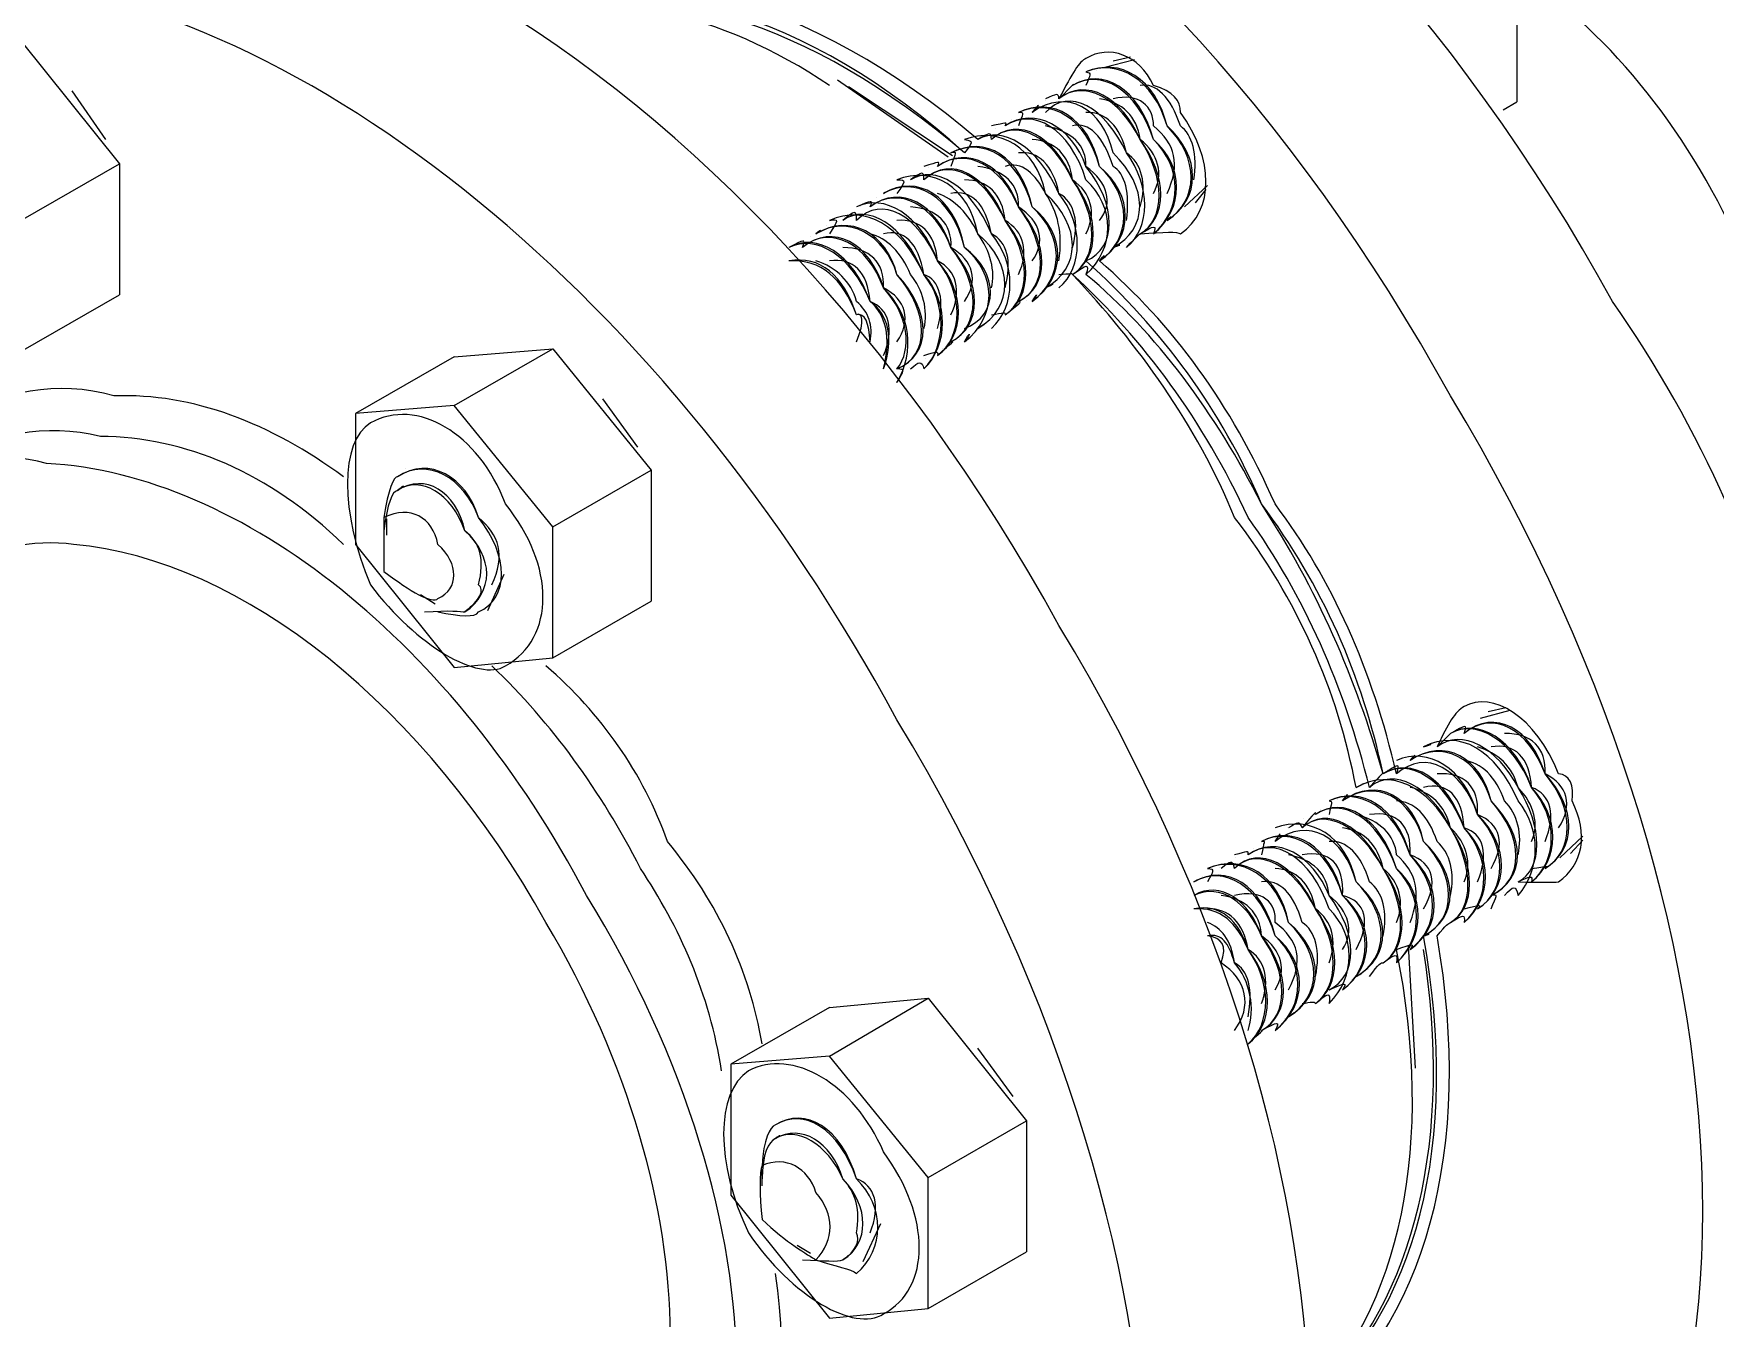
# Model space of a CAD drawing. Header units: inches. Extents: x 0.3 to 33.8, y 15.5 to 37.1.
# Drawn here: x 27.623 to 28.266, y 25.643 to 26.135 of the extents above; entities that cross this region are included whole.
import ezdxf

# ---------------------------------------------------------------- set-up
doc = ezdxf.new("R2010")
doc.units = ezdxf.units.IN
doc.header["$MEASUREMENT"] = 0

# ---------------------------------------------------------------- blocks, each defined once
blk = doc.blocks.new('60298_1')
at = {"transparency": 33554687}
for points in [[(28.1902, 26.15865), (28.1902, 26.10855)], [(27.61802, 26.13179), (27.65571, 26.0848)], [(28.04405, 26.12456), (28.03217, 26.12146)], [(28.0425, 26.1256), (28.03579, 26.12405)], [(28.03579, 26.12405), (28.03579, 26.12405)], [(28.03992, 26.12663), (28.03992, 26.12663)], [(28.02959, 26.12043), (28.02959, 26.12043)], [(27.65055, 26.0941), (27.63764, 26.11269)], [(27.97279, 26.08738), (27.93044, 26.11682)], [(27.97434, 26.0879), (27.93457, 26.11424)], [(28.01668, 26.11269), (28.01668, 26.11269)], [(28.02288, 26.11682), (28.02288, 26.11682)], [(28.00377, 26.10546), (28.00377, 26.10546)], [(28.00997, 26.10907), (28.00997, 26.10907)], [(28.18503, 26.10546), (28.1902, 26.10855)], [(27.99086, 26.09823), (27.99086, 26.09823)], [(27.99706, 26.10184), (27.99706, 26.10184)], [(27.98415, 26.0941), (27.98415, 26.0941)], [(27.97124, 26.08687), (27.97124, 26.08687)], [(27.97795, 26.09048), (27.97795, 26.09048)], [(27.61802, 26.06311), (27.65571, 26.0848)], [(27.65571, 26.0848), (27.65571, 26.03471)], [(27.95833, 26.07964), (27.95833, 26.07964)], [(27.96504, 26.08325), (27.96504, 26.08325)], [(27.95213, 26.07551), (27.95213, 26.07551)], [(28.06316, 26.06828), (28.07194, 26.07654)], [(28.06729, 26.06983), (28.07142, 26.07499)], [(27.93922, 26.06828), (27.93922, 26.06828)], [(27.94542, 26.07189), (27.94542, 26.07189)], [(28.06058, 26.06621), (28.06058, 26.06621)], [(28.06729, 26.06983), (28.06729, 26.06983)], [(28.06987, 26.07189), (28.06987, 26.07189)], [(27.92631, 26.06105), (27.92631, 26.06105)], [(27.93303, 26.06466), (27.93303, 26.06466)], [(28.05438, 26.06259), (28.05438, 26.06259)], [(27.9134, 26.0533), (27.9134, 26.0533)], [(27.92012, 26.05691), (27.92012, 26.05691)], [(28.04147, 26.05485), (28.04147, 26.05485)], [(28.04767, 26.05847), (28.04767, 26.05847)], [(28.02856, 26.04762), (28.02856, 26.04762)], [(28.03476, 26.05124), (28.03476, 26.05124)], [(28.01565, 26.04039), (28.01565, 26.04039)], [(28.02185, 26.044), (28.02185, 26.044)], [(27.61802, 26.01302), (27.65571, 26.03471)], [(28.00894, 26.03626), (28.00894, 26.03626)], [(27.99603, 26.02903), (27.99603, 26.02903)], [(28.00274, 26.03264), (28.00274, 26.03264)], [(27.98363, 26.0218), (27.98363, 26.0218)], [(27.98983, 26.02541), (27.98983, 26.02541)], [(27.97692, 26.01767), (27.97692, 26.01767)], [(27.78378, 26.01096), (27.74608, 25.98927)], [(27.78378, 25.99236), (27.82148, 26.01405)], [(27.78378, 26.01096), (27.82148, 26.01405)], [(27.82148, 26.01405), (27.85918, 25.96758)], [(27.96401, 26.01044), (27.96401, 26.01044)], [(27.97072, 26.01405), (27.97072, 26.01405)], [(27.95781, 26.00682), (27.95781, 26.00682)], [(27.85401, 25.97636), (27.84059, 25.99495)], [(27.78378, 25.99236), (27.74608, 25.98927)], [(27.74608, 25.98927), (27.74608, 25.93917)], [(27.82148, 25.94589), (27.78378, 25.99236)], [(27.76519, 25.96809), (27.76519, 25.96809)], [(27.82148, 25.94589), (27.85918, 25.96758)], [(27.85918, 25.96758), (27.85918, 25.91748)], [(27.75796, 25.95312), (27.75796, 25.95312)], [(27.75796, 25.94279), (27.75796, 25.94899)], [(27.82148, 25.8958), (27.82148, 25.94589)], [(27.74608, 25.93917), (27.78378, 25.89218)], [(27.7967, 25.91387), (27.80289, 25.92781)], [(27.77087, 25.92006), (27.77655, 25.91645)], [(27.7967, 25.91387), (27.7967, 25.91387)], [(27.82148, 25.8958), (27.85918, 25.91748)], [(27.78378, 25.89218), (27.82148, 25.8958)], [(28.18761, 25.87566), (28.17626, 25.87256)], [(28.18607, 25.87669), (28.17935, 25.87514)], [(28.17935, 25.87514), (28.17935, 25.87514)], [(28.184, 25.87772), (28.184, 25.87772)], [(28.16644, 25.86791), (28.16644, 25.86791)], [(28.17316, 25.87152), (28.17316, 25.87152)], [(28.15353, 25.86017), (28.15353, 25.86017)], [(28.16024, 25.86378), (28.16024, 25.86378)], [(28.14733, 25.85655), (28.14733, 25.85655)], [(28.13442, 25.84932), (28.13442, 25.84932)], [(28.14062, 25.85293), (28.14062, 25.85293)], [(28.12152, 25.84157), (28.12152, 25.84157)], [(28.12823, 25.8457), (28.12823, 25.8457)], [(28.10861, 25.83434), (28.10861, 25.83434)], [(28.11532, 25.83796), (28.11532, 25.83796)], [(28.10241, 25.83073), (28.10241, 25.83073)], [(28.20672, 25.81937), (28.2155, 25.82763)], [(28.0895, 25.82298), (28.0895, 25.82298)], [(28.09569, 25.82711), (28.09569, 25.82711)], [(28.21085, 25.82092), (28.2155, 25.82608)], [(28.21344, 25.82298), (28.21344, 25.82298)], [(28.07659, 25.81575), (28.07659, 25.81575)], [(28.08278, 25.81937), (28.08278, 25.81937)], [(28.20414, 25.8173), (28.20414, 25.8173)], [(28.21085, 25.82092), (28.21085, 25.82092)], [(28.06987, 25.81214), (28.06987, 25.81214)], [(28.19123, 25.81007), (28.19123, 25.81007)], [(28.19794, 25.81369), (28.19794, 25.81369)], [(28.17832, 25.80233), (28.17832, 25.80233)], [(28.18503, 25.80594), (28.18503, 25.80594)], [(28.17212, 25.79871), (28.17212, 25.79871)], [(28.15921, 25.79148), (28.15921, 25.79148)], [(28.16593, 25.7951), (28.16593, 25.7951)], [(28.1463, 25.78373), (28.1463, 25.78373)], [(28.15147, 25.73881), (28.14888, 25.7858)], [(28.15302, 25.78735), (28.15302, 25.78735)], [(28.13339, 25.77651), (28.13339, 25.77651)], [(28.14011, 25.78012), (28.14011, 25.78012)], [(28.1272, 25.77289), (28.1272, 25.77289)], [(27.92734, 25.74346), (27.96504, 25.76566)], [(27.92734, 25.76205), (27.96504, 25.76566)], [(27.96504, 25.76566), (28.00274, 25.71867)], [(28.11429, 25.76514), (28.11429, 25.76514)], [(28.12048, 25.76876), (28.12048, 25.76876)], [(27.92734, 25.76205), (27.88965, 25.74036), (27.88965, 25.69026), (27.92734, 25.64327), (27.96504, 25.64689), (28.00274, 25.66858)], [(28.10137, 25.75792), (28.10137, 25.75792)], [(28.10757, 25.76153), (28.10757, 25.76153)], [(28.09466, 25.7543), (28.09466, 25.7543)], [(27.99758, 25.72796), (27.98415, 25.74656)], [(28.08846, 25.75017), (28.08846, 25.75017)], [(27.92734, 25.74346), (27.88965, 25.74036)], [(27.96504, 25.69698), (27.92734, 25.74346)], [(27.90927, 25.71918), (27.90927, 25.71918)], [(27.96504, 25.69698), (28.00274, 25.71867)], [(28.00274, 25.71867), (28.00274, 25.66858)], [(27.90153, 25.69388), (27.90153, 25.70008)], [(27.90204, 25.70421), (27.90204, 25.70421)], [(27.96504, 25.64689), (27.96504, 25.69698)], [(27.94025, 25.66496), (27.94697, 25.67942)], [(27.91495, 25.67116), (27.92012, 25.66806)], [(27.94025, 25.66496), (27.94025, 25.66496)]]:
    blk.add_lwpolyline(points, dxfattribs=at)
for points, knots in [([(28.29916, 25.87204), (28.28434, 25.92964), (28.26087, 25.98375), (28.22686, 26.03213), (28.10686, 26.2505), (27.90513, 26.36697), (27.77759, 26.29033)], [0, 0, 0, 0, 1, 1, 1, 2, 2, 2, 2]), ([(28.0771, 25.45375), (28.11371, 25.45693), (28.14353, 25.46404), (28.16489, 25.47441), (28.29357, 25.55067), (28.29357, 25.78361), (28.16489, 25.99598), (28.04473, 26.21463), (27.843, 26.3311), (27.71562, 26.25418), (27.69295, 26.24446), (27.67188, 26.2222), (27.65365, 26.19221)], [0, 0, 0, 0, 1, 1, 1, 2, 2, 2, 3, 3, 3, 4, 4, 4, 4]), ([(28.01513, 25.39178), (28.14313, 25.46381), (28.14313, 25.69675), (28.01513, 25.90819), (27.89428, 26.12777), (27.69255, 26.24424), (27.56586, 26.17156)], [0, 0, 0, 0, 1, 1, 1, 2, 2, 2, 2]), ([(27.83439, 25.33498), (27.88193, 25.33052), (27.92283, 25.33662), (27.95316, 25.35563), (28.081, 25.42794), (28.081, 25.66088), (27.95316, 25.87204), (27.86545, 26.03421), (27.72841, 26.14481), (27.60717, 26.15607)], [0, 0, 0, 0, 1, 1, 1, 2, 2, 2, 3, 3, 3, 3]), ([(28.31981, 25.92885), (28.31738, 25.97191), (28.30121, 26.01822), (28.27334, 26.05795), (28.25206, 26.10336), (28.22056, 26.1401), (28.18555, 26.16123)], [0, 0, 0, 0, 1, 1, 1, 2, 2, 2, 2]), ([(28.05128, 26.11475), (28.04571, 26.12657), (28.03429, 26.13053), (28.02546, 26.12508), (28.02289, 26.12395), (28.02033, 26.1198), (28.01513, 26.10959)], [0, 0, 0, 0, 1, 1, 1, 2, 2, 2, 2]), ([(28.04612, 26.05795), (28.05167, 26.06128), (28.0527, 26.06168), (28.05128, 26.05795), (28.06229, 26.06721), (28.06229, 26.08339), (28.05128, 26.0941), (28.04501, 26.11332), (28.031, 26.12141), (28.0203, 26.11475), (28.02141, 26.11587), (28.02055, 26.11518), (28.01513, 26.10959)], [0, 0, 0, 0, 1, 1, 1, 2, 2, 2, 3, 3, 3, 4, 4, 4, 4]), ([(28.05128, 26.05795), (28.06309, 26.06768), (28.06309, 26.08385), (28.05128, 26.0941), (28.04581, 26.11378), (28.0318, 26.12187), (28.0203, 26.11475)], [0, 0, 0, 0, 1, 1, 1, 2, 2, 2, 2]), ([(28.05645, 26.06311), (28.06953, 26.07139), (28.06953, 26.08757), (28.05645, 26.09926), (28.05225, 26.1175), (28.03824, 26.12559), (28.02546, 26.11992)], [0, 0, 0, 0, 1, 1, 1, 2, 2, 2, 2]), ([(28.05645, 26.06311), (28.05811, 26.065), (28.05914, 26.06539), (28.05645, 26.06311), (28.06872, 26.07093), (28.06872, 26.08711), (28.05645, 26.09926), (28.05144, 26.11704), (28.03743, 26.12512), (28.02546, 26.11992), (28.02785, 26.11959), (28.02699, 26.1189), (28.02546, 26.11475)], [0, 0, 0, 0, 1, 1, 1, 2, 2, 2, 3, 3, 3, 4, 4, 4, 4]), ([(28.04095, 26.05278), (28.04524, 26.05756), (28.04627, 26.05796), (28.04612, 26.05795), (28.05585, 26.06349), (28.05585, 26.07967), (28.04612, 26.0941), (28.03857, 26.1096), (28.02456, 26.11769), (28.01513, 26.10959), (28.01498, 26.11216), (28.01412, 26.11146), (28.00997, 26.10959)], [0, 0, 0, 0, 1, 1, 1, 2, 2, 2, 3, 3, 3, 4, 4, 4, 4]), ([(28.04612, 26.05795), (28.05666, 26.06396), (28.05666, 26.08014), (28.04612, 26.0941), (28.03938, 26.11007), (28.02537, 26.11816), (28.01513, 26.10959)], [0, 0, 0, 0, 1, 1, 1, 2, 2, 2, 2]), ([(28.06677, 26.0786), (28.06811, 26.08826), (28.06616, 26.09608), (28.06161, 26.09926), (28.05794, 26.11032), (28.05214, 26.11593), (28.04612, 26.11475)], [0, 0, 0, 0, 1, 1, 1, 2, 2, 2, 2]), ([(28.04612, 26.05795), (28.05556, 26.05878), (28.06044, 26.05892), (28.06161, 26.05795), (28.07461, 26.0671), (28.07461, 26.08651), (28.06161, 26.10443), (28.06178, 26.10874), (28.05885, 26.11269), (28.05128, 26.11475)], [0, 0, 0, 0, 1, 1, 1, 2, 2, 2, 3, 3, 3, 3]), ([(28.03063, 26.04762), (28.03236, 26.05013), (28.03339, 26.05053), (28.03063, 26.04762), (28.04298, 26.05606), (28.04298, 26.07224), (28.03063, 26.08377), (28.0257, 26.10217), (28.01169, 26.11026), (27.99964, 26.10443), (28.0021, 26.10472), (28.00125, 26.10403), (27.99964, 26.09926)], [0, 0, 0, 0, 1, 1, 1, 2, 2, 2, 3, 3, 3, 4, 4, 4, 4]), ([(28.03063, 26.04762), (28.04378, 26.05653), (28.04378, 26.0727), (28.03063, 26.08377), (28.0265, 26.10264), (28.01249, 26.11073), (27.99964, 26.10443)], [0, 0, 0, 0, 1, 1, 1, 2, 2, 2, 2]), ([(28.03579, 26.05278), (28.0388, 26.05385), (28.03983, 26.05425), (28.03579, 26.05278), (28.04942, 26.05978), (28.04942, 26.07596), (28.03579, 26.08893), (28.03213, 26.10589), (28.01812, 26.11397), (28.00481, 26.10443), (28.00854, 26.10844), (28.00768, 26.10775), (28.00481, 26.10443)], [0, 0, 0, 0, 1, 1, 1, 2, 2, 2, 3, 3, 3, 4, 4, 4, 4]), ([(28.04095, 26.05278), (28.05022, 26.06025), (28.05022, 26.07642), (28.04095, 26.08893), (28.03294, 26.10635), (28.01893, 26.11444), (28.00997, 26.10443)], [0, 0, 0, 0, 1, 1, 1, 2, 2, 2, 2]), ([(28.04612, 26.06828), (28.0488, 26.07712), (28.04685, 26.08494), (28.04095, 26.08893), (28.03863, 26.09917), (28.03283, 26.10478), (28.02546, 26.10443)], [0, 0, 0, 0, 1, 1, 1, 2, 2, 2, 2]), ([(28.05128, 26.07344), (28.05524, 26.08083), (28.05328, 26.08865), (28.04612, 26.0941), (28.04506, 26.10289), (28.03927, 26.1085), (28.03063, 26.10959)], [0, 0, 0, 0, 1, 1, 1, 2, 2, 2, 2]), ([(28.05645, 26.07344), (28.06168, 26.08455), (28.05972, 26.09237), (28.05128, 26.09926), (28.0515, 26.10661), (28.04571, 26.11221), (28.03579, 26.10959)], [0, 0, 0, 0, 1, 1, 1, 2, 2, 2, 2]), ([(28.0203, 26.04246), (28.02593, 26.04642), (28.02696, 26.04681), (28.02546, 26.04246), (28.03654, 26.05235), (28.03654, 26.06852), (28.02546, 26.0786), (28.01926, 26.09845), (28.00525, 26.10654), (27.99448, 26.09926), (27.99567, 26.10101), (27.99481, 26.10032), (27.98931, 26.09926)], [0, 0, 0, 0, 1, 1, 1, 2, 2, 2, 3, 3, 3, 4, 4, 4, 4]), ([(28.0203, 26.04246), (28.03091, 26.0491), (28.03091, 26.06527), (28.0203, 26.0786), (28.01363, 26.0952), (27.99962, 26.1033), (27.98931, 26.0941)], [0, 0, 0, 0, 1, 1, 1, 2, 2, 2, 2]), ([(28.02546, 26.04762), (28.03735, 26.05281), (28.03735, 26.06899), (28.02546, 26.08377), (28.02006, 26.09892), (28.00606, 26.10701), (27.99448, 26.09926)], [0, 0, 0, 0, 1, 1, 1, 2, 2, 2, 2]), ([(28.03063, 26.06311), (28.03593, 26.06969), (28.03398, 26.07751), (28.02546, 26.08377), (28.02575, 26.09174), (28.01996, 26.09735), (28.00997, 26.09926)], [0, 0, 0, 0, 1, 1, 1, 2, 2, 2, 2]), ([(28.04095, 26.06311), (28.04237, 26.0734), (28.04041, 26.08122), (28.03579, 26.08377), (28.03219, 26.09546), (28.0264, 26.10106), (28.0203, 26.09926)], [0, 0, 0, 0, 1, 1, 1, 2, 2, 2, 2]), ([(28.00481, 26.03213), (28.01804, 26.04166), (28.01804, 26.05784), (28.00481, 26.06828), (28.00076, 26.08777), (27.98675, 26.09586), (27.97382, 26.08893)], [0, 0, 0, 0, 1, 1, 1, 2, 2, 2, 2]), ([(28.00997, 26.03729), (28.01306, 26.03898), (28.01408, 26.03938), (28.00997, 26.03729), (28.02367, 26.04491), (28.02367, 26.06109), (28.00997, 26.07344), (28.00639, 26.09102), (27.99238, 26.09911), (27.97899, 26.0941), (27.98279, 26.09357), (27.98194, 26.09289), (27.97899, 26.08893)], [0, 0, 0, 0, 1, 1, 1, 2, 2, 2, 3, 3, 3, 4, 4, 4, 4]), ([(28.01513, 26.04246), (28.01949, 26.0427), (28.02052, 26.0431), (28.0203, 26.04246), (28.0301, 26.04863), (28.0301, 26.06481), (28.0203, 26.0786), (28.01282, 26.09474), (27.99881, 26.10283), (27.98931, 26.0941), (27.98923, 26.09729), (27.98837, 26.0966), (27.98415, 26.0941)], [0, 0, 0, 0, 1, 1, 1, 2, 2, 2, 3, 3, 3, 4, 4, 4, 4]), ([(28.01513, 26.03729), (28.02447, 26.04538), (28.02447, 26.06156), (28.01513, 26.07344), (28.00719, 26.09149), (27.99319, 26.09958), (27.98415, 26.0941)], [0, 0, 0, 0, 1, 1, 1, 2, 2, 2, 2]), ([(28.02546, 26.05795), (28.0295, 26.06597), (28.02754, 26.07379), (28.0203, 26.0786), (28.01931, 26.08802), (28.01353, 26.09363), (28.00481, 26.0941)], [0, 0, 0, 0, 1, 1, 1, 2, 2, 2, 2]), ([(27.99448, 26.02696), (28.00019, 26.03155), (28.00121, 26.03195), (27.99964, 26.03213), (28.0108, 26.03748), (28.0108, 26.05366), (27.99964, 26.06828), (27.99351, 26.08359), (27.97951, 26.09168), (27.96866, 26.08377), (27.96992, 26.08615), (27.96906, 26.08545), (27.96349, 26.08377)], [0, 0, 0, 0, 1, 1, 1, 2, 2, 2, 3, 3, 3, 4, 4, 4, 4]), ([(27.99964, 26.03213), (28.0116, 26.03795), (28.0116, 26.05412), (27.99964, 26.06828), (27.99432, 26.08406), (27.98031, 26.09215), (27.96866, 26.08377)], [0, 0, 0, 0, 1, 1, 1, 2, 2, 2, 2]), ([(28.00481, 26.03213), (28.00662, 26.03527), (28.00765, 26.03567), (28.00481, 26.03213), (28.01723, 26.0412), (28.01723, 26.05737), (28.00481, 26.06828), (27.99995, 26.08731), (27.98594, 26.09539), (27.97382, 26.08893), (27.97636, 26.08986), (27.9755, 26.08917), (27.97382, 26.08377)], [0, 0, 0, 0, 1, 1, 1, 2, 2, 2, 3, 3, 3, 4, 4, 4, 4]), ([(28.0203, 26.05278), (28.02306, 26.06225), (28.0211, 26.07007), (28.01513, 26.07344), (28.01288, 26.08431), (28.00709, 26.08992), (27.99964, 26.08893)], [0, 0, 0, 0, 1, 1, 1, 2, 2, 2, 2]), ([(27.98415, 26.0218), (27.98731, 26.02412), (27.98834, 26.02452), (27.98415, 26.0218), (27.99792, 26.03005), (27.99792, 26.04623), (27.98415, 26.05795), (27.98064, 26.07616), (27.96663, 26.08425), (27.95316, 26.0786), (27.95705, 26.07872), (27.95619, 26.07802), (27.95316, 26.07344)], [0, 0, 0, 0, 1, 1, 1, 2, 2, 2, 3, 3, 3, 4, 4, 4, 4]), ([(27.98931, 26.02696), (27.99374, 26.02784), (27.99477, 26.02823), (27.99448, 26.02696), (28.00436, 26.03376), (28.00436, 26.04994), (27.99448, 26.06311), (27.98708, 26.07987), (27.97307, 26.08796), (27.96349, 26.0786), (27.96348, 26.08243), (27.96262, 26.08174), (27.95833, 26.0786)], [0, 0, 0, 0, 1, 1, 1, 2, 2, 2, 3, 3, 3, 4, 4, 4, 4]), ([(27.98931, 26.0218), (27.99873, 26.03052), (27.99873, 26.04669), (27.98931, 26.05795), (27.98144, 26.07662), (27.96744, 26.08471), (27.95833, 26.0786)], [0, 0, 0, 0, 1, 1, 1, 2, 2, 2, 2]), ([(27.99448, 26.02696), (28.00517, 26.03423), (28.00517, 26.05041), (27.99448, 26.06311), (27.98788, 26.08034), (27.97387, 26.08843), (27.96349, 26.0786)], [0, 0, 0, 0, 1, 1, 1, 2, 2, 2, 2]), ([(27.99964, 26.04246), (28.00375, 26.05111), (28.00179, 26.05892), (27.99448, 26.06311), (27.99357, 26.07316), (27.98778, 26.07877), (27.97899, 26.0786)], [0, 0, 0, 0, 1, 1, 1, 2, 2, 2, 2]), ([(28.00481, 26.04762), (28.01019, 26.05482), (28.00823, 26.06264), (27.99964, 26.06828), (28.00001, 26.07688), (27.99421, 26.08248), (27.98415, 26.08377)], [0, 0, 0, 0, 1, 1, 1, 2, 2, 2, 2]), ([(28.01513, 26.04762), (28.01662, 26.05854), (28.01466, 26.06636), (28.00997, 26.07344), (28.00644, 26.08059), (28.00065, 26.0862), (27.99448, 26.08377)], [0, 0, 0, 0, 1, 1, 1, 2, 2, 2, 2]), ([(27.97899, 26.01663), (27.98087, 26.02041), (27.9819, 26.0208), (27.97899, 26.01663), (27.99149, 26.02633), (27.99149, 26.04251), (27.97899, 26.05278), (27.97421, 26.07244), (27.9602, 26.08053), (27.948, 26.07344), (27.95061, 26.075), (27.94975, 26.07431), (27.948, 26.07344)], [0, 0, 0, 0, 1, 1, 1, 2, 2, 2, 3, 3, 3, 4, 4, 4, 4]), ([(27.97899, 26.0218), (27.99229, 26.0268), (27.99229, 26.04298), (27.97899, 26.05278), (27.97501, 26.07291), (27.961, 26.08099), (27.948, 26.07344)], [0, 0, 0, 0, 1, 1, 1, 2, 2, 2, 2]), ([(27.98931, 26.03729), (27.99087, 26.04367), (27.98892, 26.05149), (27.98415, 26.05795), (27.9807, 26.06573), (27.97491, 26.07133), (27.96866, 26.07344)], [0, 0, 0, 0, 1, 1, 1, 2, 2, 2, 2]), ([(27.99448, 26.03729), (27.99731, 26.04739), (27.99535, 26.05521), (27.98931, 26.05795), (27.98713, 26.06945), (27.98134, 26.07505), (27.97382, 26.07344)], [0, 0, 0, 0, 1, 1, 1, 2, 2, 2, 2]), ([(27.96349, 26.01147), (27.968, 26.01298), (27.96903, 26.01337), (27.96866, 26.01147), (27.97861, 26.0189), (27.97861, 26.03508), (27.96866, 26.04762), (27.96133, 26.06501), (27.94732, 26.0731), (27.93767, 26.06311), (27.93774, 26.06757), (27.93688, 26.06687), (27.93251, 26.06311)], [0, 0, 0, 0, 1, 1, 1, 2, 2, 2, 3, 3, 3, 4, 4, 4, 4]), ([(27.96866, 26.01147), (27.97444, 26.01669), (27.97546, 26.01708), (27.97382, 26.01663), (27.98505, 26.02262), (27.98505, 26.0388), (27.97382, 26.05278), (27.96777, 26.06873), (27.95376, 26.07681), (27.94284, 26.06828), (27.94417, 26.07128), (27.94332, 26.07059), (27.93767, 26.06828)], [0, 0, 0, 0, 1, 1, 1, 2, 2, 2, 3, 3, 3, 4, 4, 4, 4]), ([(27.96866, 26.01147), (27.97942, 26.01937), (27.97942, 26.03554), (27.96866, 26.04762), (27.96214, 26.06548), (27.94813, 26.07356), (27.93767, 26.06828)], [0, 0, 0, 0, 1, 1, 1, 2, 2, 2, 2]), ([(27.97382, 26.01663), (27.98585, 26.02308), (27.98585, 26.03926), (27.97382, 26.05278), (27.96857, 26.06919), (27.95456, 26.07728), (27.94284, 26.06828)], [0, 0, 0, 0, 1, 1, 1, 2, 2, 2, 2]), ([(27.97899, 26.03213), (27.98444, 26.03996), (27.98248, 26.04777), (27.97382, 26.05278), (27.97426, 26.06202), (27.96847, 26.06762), (27.95833, 26.06828)], [0, 0, 0, 0, 1, 1, 1, 2, 2, 2, 2]), ([(27.95316, 26.00114), (27.9559, 26.00586), (27.95652, 26.00614), (27.95316, 26.00631), (27.96574, 26.01147), (27.96574, 26.02765), (27.95316, 26.04246), (27.94846, 26.05758), (27.93445, 26.06567), (27.92218, 26.05795), (27.92487, 26.06013), (27.92401, 26.05944), (27.92218, 26.05795)], [0, 0, 0, 0, 1, 1, 1, 2, 2, 2, 3, 3, 3, 4, 4, 4, 4]), ([(27.95316, 26.00631), (27.96654, 26.01194), (27.96654, 26.02811), (27.95316, 26.04246), (27.94926, 26.05804), (27.93526, 26.06613), (27.92218, 26.05795)], [0, 0, 0, 0, 1, 1, 1, 2, 2, 2, 2]), ([(27.95833, 26.00631), (27.96156, 26.00926), (27.96259, 26.00965), (27.96349, 26.00631), (27.97218, 26.01518), (27.97218, 26.03136), (27.96349, 26.04246), (27.95489, 26.06129), (27.94089, 26.06938), (27.92734, 26.06311), (27.9313, 26.06385), (27.93045, 26.06316), (27.92734, 26.05795)], [0, 0, 0, 0, 1, 1, 1, 2, 2, 2, 3, 3, 3, 4, 4, 4, 4]), ([(27.96349, 26.00631), (27.97298, 26.01565), (27.97298, 26.03183), (27.96349, 26.04246), (27.9557, 26.06176), (27.94169, 26.06985), (27.93251, 26.06311)], [0, 0, 0, 0, 1, 1, 1, 2, 2, 2, 2]), ([(27.97382, 26.02696), (27.978, 26.03624), (27.97604, 26.04406), (27.96866, 26.04762), (27.96782, 26.0583), (27.96203, 26.0639), (27.95316, 26.06311)], [0, 0, 0, 0, 1, 1, 1, 2, 2, 2, 2]), ([(27.95316, 26.00631), (27.95913, 26.01382), (27.95756, 26.02696), (27.948, 26.03729), (27.94202, 26.05386), (27.92801, 26.06195), (27.91702, 26.05278), (27.91843, 26.05642), (27.91757, 26.05572), (27.91185, 26.05278)], [0, 0, 0, 0, 1, 1, 1, 2, 2, 2, 3, 3, 3, 3]), ([(27.948, 26.00631), (27.95223, 26.01792), (27.94991, 26.0272), (27.94284, 26.03213), (27.93639, 26.05061), (27.92238, 26.0587), (27.91185, 26.05278)], [0, 0, 0, 0, 1, 1, 1, 2, 2, 2, 2]), ([(27.948, 26.00631), (27.95115, 26.01855), (27.94881, 26.02725), (27.94284, 26.03213), (27.93582, 26.04974), (27.92226, 26.05787), (27.91185, 26.05278)], [0, 0, 0, 0, 1, 1, 1, 2, 2, 2, 2]), ([(27.95316, 26.00114), (27.96002, 26.01326), (27.95865, 26.02692), (27.948, 26.03729), (27.94283, 26.05433), (27.92882, 26.06241), (27.91702, 26.05278)], [0, 0, 0, 0, 1, 1, 1, 2, 2, 2, 2]), ([(27.95316, 26.01663), (27.95869, 26.02509), (27.95674, 26.03291), (27.948, 26.03729), (27.94851, 26.04715), (27.94272, 26.05275), (27.93251, 26.05278)], [0, 0, 0, 0, 1, 1, 1, 2, 2, 2, 2]), ([(27.96349, 26.0218), (27.96513, 26.0288), (27.96317, 26.03662), (27.95833, 26.04246), (27.95495, 26.05086), (27.94916, 26.05647), (27.94284, 26.05795)], [0, 0, 0, 0, 1, 1, 1, 2, 2, 2, 2]), ([(27.96866, 26.0218), (27.97157, 26.03252), (27.96961, 26.04034), (27.96349, 26.04246), (27.96139, 26.05458), (27.9556, 26.06019), (27.948, 26.05795)], [0, 0, 0, 0, 1, 1, 1, 2, 2, 2, 2]), ([(27.94284, 26.01663), (27.94258, 26.0239), (27.94084, 26.02804), (27.93767, 26.02696), (27.93263, 26.04227), (27.92378, 26.04974), (27.91185, 26.04762)], [0, 0, 0, 0, 1, 1, 1, 2, 2, 2, 2]), ([(27.93767, 26.01663), (27.94113, 26.02493), (27.93963, 26.02828), (27.93767, 26.02696), (27.93224, 26.04107), (27.92417, 26.04827), (27.91185, 26.04762)], [0, 0, 0, 0, 1, 1, 1, 2, 2, 2, 2]), ([(27.94284, 26.01663), (27.9442, 26.02305), (27.94241, 26.028), (27.93767, 26.03213), (27.93564, 26.03971), (27.92985, 26.04532), (27.92218, 26.04762)], [0, 0, 0, 0, 1, 1, 1, 2, 2, 2, 2]), ([(27.948, 26.01147), (27.95226, 26.02137), (27.9503, 26.02919), (27.94284, 26.03213), (27.94207, 26.04343), (27.93629, 26.04904), (27.92734, 26.04762)], [0, 0, 0, 0, 1, 1, 1, 2, 2, 2, 2]), ([(28.13907, 25.85138), (28.13126, 25.88877), (28.11578, 25.92387), (28.0926, 25.95466), (28.0773, 25.99052), (28.05464, 26.02148), (28.02546, 26.04762)], [0, 0, 0, 0, 1, 1, 1, 2, 2, 2, 2]), ([(28.14423, 25.85138), (28.13505, 25.89103), (28.11953, 25.92609), (28.09776, 25.95466), (28.08109, 25.99267), (28.0585, 26.02363), (28.03063, 26.04762)], [0, 0, 0, 0, 1, 1, 1, 2, 2, 2, 2]), ([(28.12874, 25.84622), (28.12179, 25.88334), (28.10627, 25.91841), (28.08227, 25.9495), (28.06781, 25.98502), (28.0452, 26.01599), (28.0203, 26.04246)], [0, 0, 0, 0, 1, 1, 1, 2, 2, 2, 2]), ([(28.13391, 25.84622), (28.12427, 25.88466), (28.10889, 25.91985), (28.08743, 25.9495), (28.07037, 25.98657), (28.04759, 26.01748), (28.0203, 26.04246)], [0, 0, 0, 0, 1, 1, 1, 2, 2, 2, 2]), ([(28.13907, 25.85138), (28.12903, 25.88754), (28.11355, 25.92262), (28.0926, 25.95466), (28.0751, 25.98922), (28.05246, 26.02017), (28.02546, 26.04246)], [0, 0, 0, 0, 1, 1, 1, 2, 2, 2, 2]), ([(27.65365, 25.99598), (27.63203, 26.00226), (27.61033, 25.99805), (27.59168, 25.98565), (27.57662, 25.97858), (27.56386, 25.9653), (27.55037, 25.94434)], [0, 0, 0, 0, 1, 1, 1, 2, 2, 2, 2]), ([(27.80341, 25.8927), (27.79317, 25.88658), (27.76937, 25.90032), (27.75177, 25.92368), (27.74001, 25.95118), (27.74001, 25.97867), (27.75177, 25.98565), (27.76937, 25.99562), (27.79317, 25.98188), (27.80341, 25.95466), (27.82254, 25.93102), (27.82254, 25.90353), (27.80341, 25.8927)], [0, 0, 0, 0, 1, 1, 1, 2, 2, 2, 3, 3, 3, 4, 4, 4, 4]), ([(27.62783, 25.97016), (27.60991, 25.97541), (27.58918, 25.97138), (27.57102, 25.95983), (27.54671, 25.94686), (27.52926, 25.92051), (27.51938, 25.88237)], [0, 0, 0, 0, 1, 1, 1, 2, 2, 2, 2]), ([(27.7466, 25.4899), (27.78113, 25.48426), (27.81268, 25.4862), (27.83439, 25.50023), (27.91112, 25.54304), (27.91112, 25.68053), (27.83439, 25.80491), (27.7839, 25.90091), (27.703, 25.96619), (27.62783, 25.97016)], [0, 0, 0, 0, 1, 1, 1, 2, 2, 2, 3, 3, 3, 3]), ([(27.77759, 25.91335), (27.78607, 25.91178), (27.79191, 25.91111), (27.79308, 25.91335), (27.80483, 25.91857), (27.80483, 25.93474), (27.79308, 25.9495), (27.78755, 25.96467), (27.77354, 25.97276), (27.76209, 25.965), (27.76075, 25.96538), (27.75842, 25.96023), (27.75693, 25.9495)], [0, 0, 0, 0, 1, 1, 1, 2, 2, 2, 3, 3, 3, 4, 4, 4, 4]), ([(27.79824, 25.92368), (27.8034, 25.9351), (27.80107, 25.94295), (27.79308, 25.9495), (27.78828, 25.9651), (27.77426, 25.97319), (27.76209, 25.965)], [0, 0, 0, 0, 1, 1, 1, 2, 2, 2, 2]), ([(27.79308, 25.92368), (27.79559, 25.93348), (27.79363, 25.94012), (27.78791, 25.94434), (27.7828, 25.95886), (27.77095, 25.96571), (27.76209, 25.95983), (27.76013, 25.95946), (27.75816, 25.9551), (27.75693, 25.94434)], [0, 0, 0, 0, 1, 1, 1, 2, 2, 2, 3, 3, 3, 3]), ([(27.78791, 25.91335), (27.79146, 25.91654), (27.79159, 25.91661), (27.78791, 25.91335), (27.79899, 25.92088), (27.79899, 25.93451), (27.78791, 25.94434), (27.78443, 25.95973), (27.77263, 25.96655), (27.76209, 25.95983), (27.76522, 25.96227), (27.7651, 25.96219), (27.76209, 25.95983)], [0, 0, 0, 0, 1, 1, 1, 2, 2, 2, 3, 3, 3, 4, 4, 4, 4]), ([(27.77759, 25.91852), (27.77545, 25.91629), (27.76713, 25.92109), (27.75693, 25.92885), (27.75687, 25.93885), (27.75687, 25.94846), (27.75693, 25.9495), (27.76713, 25.95438), (27.77545, 25.94958), (27.77759, 25.93917), (27.78571, 25.93181), (27.78571, 25.92221), (27.77759, 25.91852)], [0, 0, 0, 0, 1, 1, 1, 2, 2, 2, 3, 3, 3, 4, 4, 4, 4]), ([(27.63816, 25.93917), (27.62316, 25.94125), (27.60532, 25.93778), (27.58652, 25.92885), (27.58361, 25.92525), (27.57752, 25.92038), (27.57102, 25.91335)], [0, 0, 0, 0, 1, 1, 1, 2, 2, 2, 2]), ([(27.79308, 25.52088), (27.80515, 25.52613), (27.81241, 25.52897), (27.8189, 25.53121), (27.88227, 25.5693), (27.88227, 25.68759), (27.8189, 25.79458), (27.77282, 25.87715), (27.70324, 25.93331), (27.63816, 25.93917)], [0, 0, 0, 0, 1, 1, 1, 2, 2, 2, 3, 3, 3, 3]), ([(27.77242, 25.91335), (27.78184, 25.91408), (27.7866, 25.91361), (27.78791, 25.91335), (27.79363, 25.91766), (27.79559, 25.92202), (27.79308, 25.92368)], [0, 0, 0, 0, 1, 1, 1, 2, 2, 2, 2]), ([(27.88603, 25.73777), (27.88168, 25.76713), (27.86976, 25.79315), (27.85505, 25.81524), (27.83976, 25.84511), (27.82145, 25.87043), (27.79824, 25.8927)], [0, 0, 0, 0, 1, 1, 1, 2, 2, 2, 2]), ([(27.90153, 25.7481), (27.89686, 25.77599), (27.88484, 25.80191), (27.86538, 25.82556), (27.85621, 25.8515), (27.83977, 25.87487), (27.8189, 25.8927)], [0, 0, 0, 0, 1, 1, 1, 2, 2, 2, 2]), ([(28.21137, 25.84106), (28.21236, 25.84681), (28.2104, 25.85132), (28.2062, 25.85138), (28.19756, 25.87355), (28.18075, 25.88326), (28.17006, 25.8772), (28.16658, 25.87507), (28.16402, 25.87092), (28.15973, 25.86171)], [0, 0, 0, 0, 1, 1, 1, 2, 2, 2, 3, 3, 3, 3]), ([(28.19071, 25.81007), (28.19536, 25.8124), (28.1964, 25.8128), (28.19588, 25.81007), (28.20598, 25.81833), (28.20598, 25.83451), (28.19588, 25.84622), (28.1887, 25.86444), (28.17469, 25.87253), (28.16489, 25.86688), (28.1651, 25.86699), (28.16424, 25.8663), (28.15973, 25.86171)], [0, 0, 0, 0, 1, 1, 1, 2, 2, 2, 3, 3, 3, 4, 4, 4, 4]), ([(28.19588, 25.81524), (28.2018, 25.81612), (28.20283, 25.81651), (28.20104, 25.81524), (28.21242, 25.82205), (28.21242, 25.83823), (28.20104, 25.85138), (28.19513, 25.86816), (28.18113, 25.87624), (28.17006, 25.86688), (28.17154, 25.87071), (28.17068, 25.87002), (28.16489, 25.86688)], [0, 0, 0, 0, 1, 1, 1, 2, 2, 2, 3, 3, 3, 4, 4, 4, 4]), ([(28.19588, 25.81007), (28.20678, 25.8188), (28.20678, 25.83497), (28.19588, 25.84622), (28.1895, 25.8649), (28.17549, 25.87299), (28.16489, 25.86688)], [0, 0, 0, 0, 1, 1, 1, 2, 2, 2, 2]), ([(28.20104, 25.81524), (28.21322, 25.82251), (28.21322, 25.83869), (28.20104, 25.85138), (28.19594, 25.86862), (28.18193, 25.87671), (28.17006, 25.86688)], [0, 0, 0, 0, 1, 1, 1, 2, 2, 2, 2]), ([(28.2062, 25.83073), (28.21181, 25.83938), (28.20985, 25.8472), (28.20104, 25.85138), (28.20163, 25.86144), (28.19583, 25.86704), (28.18555, 25.86688)], [0, 0, 0, 0, 1, 1, 1, 2, 2, 2, 2]), ([(28.18038, 25.80491), (28.19391, 25.81137), (28.19391, 25.82754), (28.18038, 25.84106), (28.17663, 25.85747), (28.16262, 25.86556), (28.1494, 25.85655)], [0, 0, 0, 0, 1, 1, 1, 2, 2, 2, 2]), ([(28.18038, 25.79974), (28.18249, 25.80497), (28.18352, 25.80537), (28.18038, 25.80491), (28.19311, 25.8109), (28.19311, 25.82708), (28.18038, 25.84106), (28.17582, 25.85701), (28.16182, 25.8651), (28.1494, 25.85655), (28.15223, 25.85956), (28.15137, 25.85887), (28.1494, 25.85655)], [0, 0, 0, 0, 1, 1, 1, 2, 2, 2, 3, 3, 3, 4, 4, 4, 4]), ([(28.18555, 25.80491), (28.18893, 25.80869), (28.18996, 25.80908), (28.19071, 25.80491), (28.19954, 25.81462), (28.19954, 25.83079), (28.19071, 25.84106), (28.18226, 25.86072), (28.16825, 25.86881), (28.15457, 25.86171), (28.15867, 25.86328), (28.15781, 25.86259), (28.15457, 25.86171)], [0, 0, 0, 0, 1, 1, 1, 2, 2, 2, 3, 3, 3, 4, 4, 4, 4]), ([(28.19071, 25.81007), (28.20035, 25.81508), (28.20035, 25.83126), (28.19071, 25.84622), (28.18306, 25.86118), (28.16906, 25.86928), (28.15973, 25.86171)], [0, 0, 0, 0, 1, 1, 1, 2, 2, 2, 2]), ([(28.19588, 25.82556), (28.19893, 25.83195), (28.19697, 25.83977), (28.19071, 25.84622), (28.18875, 25.85401), (28.18296, 25.85961), (28.17522, 25.86171)], [0, 0, 0, 0, 1, 1, 1, 2, 2, 2, 2]), ([(28.20104, 25.82556), (28.20537, 25.83567), (28.20341, 25.84349), (28.19588, 25.84622), (28.19519, 25.85773), (28.1894, 25.86333), (28.18038, 25.86171)], [0, 0, 0, 0, 1, 1, 1, 2, 2, 2, 2]), ([(28.16489, 25.79458), (28.16962, 25.79754), (28.17065, 25.79793), (28.17006, 25.79458), (28.18023, 25.80347), (28.18023, 25.81964), (28.17006, 25.83073), (28.16295, 25.84958), (28.14894, 25.85766), (28.13907, 25.85138), (28.13936, 25.85213), (28.1385, 25.85144), (28.13391, 25.84622)], [0, 0, 0, 0, 1, 1, 1, 2, 2, 2, 3, 3, 3, 4, 4, 4, 4]), ([(28.17006, 25.79974), (28.17606, 25.80125), (28.17708, 25.80165), (28.17522, 25.79974), (28.18667, 25.80718), (28.18667, 25.82336), (28.17522, 25.83589), (28.16939, 25.85329), (28.15538, 25.86138), (28.14423, 25.85138), (28.1458, 25.85584), (28.14494, 25.85515), (28.13907, 25.85138)], [0, 0, 0, 0, 1, 1, 1, 2, 2, 2, 3, 3, 3, 4, 4, 4, 4]), ([(28.17006, 25.79458), (28.18104, 25.80393), (28.18104, 25.82011), (28.17006, 25.83073), (28.16376, 25.85004), (28.14975, 25.85813), (28.13907, 25.85138)], [0, 0, 0, 0, 1, 1, 1, 2, 2, 2, 2]), ([(28.17522, 25.79974), (28.18747, 25.80765), (28.18747, 25.82383), (28.17522, 25.83589), (28.17019, 25.85375), (28.15618, 25.86184), (28.14423, 25.85655)], [0, 0, 0, 0, 1, 1, 1, 2, 2, 2, 2]), ([(28.19071, 25.8204), (28.1925, 25.82823), (28.19054, 25.83605), (28.18555, 25.84106), (28.18232, 25.85029), (28.17652, 25.8559), (28.17006, 25.85655)], [0, 0, 0, 0, 1, 1, 1, 2, 2, 2, 2]), ([(28.15973, 25.78942), (28.16318, 25.79382), (28.16421, 25.79422), (28.16489, 25.79458), (28.1738, 25.79975), (28.1738, 25.81593), (28.16489, 25.83073), (28.15651, 25.84586), (28.14251, 25.85395), (28.12874, 25.84622), (28.13292, 25.84841), (28.13207, 25.84772), (28.12874, 25.84622)], [0, 0, 0, 0, 1, 1, 1, 2, 2, 2, 3, 3, 3, 4, 4, 4, 4]), ([(28.16489, 25.79458), (28.1746, 25.80022), (28.1746, 25.81639), (28.16489, 25.83073), (28.15732, 25.84632), (28.14331, 25.85441), (28.13391, 25.84622)], [0, 0, 0, 0, 1, 1, 1, 2, 2, 2, 2]), ([(28.18038, 25.81524), (28.18606, 25.82452), (28.1841, 25.83234), (28.17522, 25.83589), (28.17588, 25.84658), (28.17009, 25.85218), (28.15973, 25.85138)], [0, 0, 0, 0, 1, 1, 1, 2, 2, 2, 2]), ([(28.14423, 25.78425), (28.15031, 25.78639), (28.15134, 25.78679), (28.1494, 25.78425), (28.16092, 25.79232), (28.16092, 25.8085), (28.1494, 25.8204), (28.14364, 25.83843), (28.12963, 25.84652), (28.11842, 25.84106), (28.12005, 25.84098), (28.11919, 25.84029), (28.11842, 25.83589)], [0, 0, 0, 0, 1, 1, 1, 2, 2, 2, 3, 3, 3, 4, 4, 4, 4]), ([(28.1494, 25.78425), (28.16173, 25.79278), (28.16173, 25.80896), (28.1494, 25.8204), (28.14445, 25.83889), (28.13043, 25.84698), (28.11842, 25.84106)], [0, 0, 0, 0, 1, 1, 1, 2, 2, 2, 2]), ([(28.15457, 25.78942), (28.16817, 25.7965), (28.16817, 25.81268), (28.15457, 25.82556), (28.15089, 25.84261), (28.13687, 25.8507), (28.12358, 25.84106)], [0, 0, 0, 0, 1, 1, 1, 2, 2, 2, 2]), ([(28.15457, 25.78942), (28.15675, 25.79011), (28.15778, 25.7905), (28.15457, 25.78942), (28.16736, 25.79604), (28.16736, 25.81221), (28.15457, 25.82556), (28.15008, 25.84214), (28.13607, 25.85023), (28.12358, 25.84106), (28.12648, 25.8447), (28.12563, 25.844), (28.12358, 25.84106)], [0, 0, 0, 0, 1, 1, 1, 2, 2, 2, 3, 3, 3, 4, 4, 4, 4]), ([(28.16489, 25.80491), (28.16674, 25.81337), (28.16479, 25.82119), (28.15973, 25.82556), (28.15657, 25.83543), (28.15078, 25.84103), (28.14423, 25.84106)], [0, 0, 0, 0, 1, 1, 1, 2, 2, 2, 2]), ([(28.17006, 25.81007), (28.17319, 25.81709), (28.17123, 25.82491), (28.16489, 25.83073), (28.16301, 25.83915), (28.15722, 25.84475), (28.1494, 25.84622)], [0, 0, 0, 0, 1, 1, 1, 2, 2, 2, 2]), ([(28.17522, 25.81007), (28.17962, 25.8208), (28.17766, 25.82862), (28.17006, 25.83073), (28.16944, 25.84286), (28.16365, 25.84846), (28.15457, 25.84622)], [0, 0, 0, 0, 1, 1, 1, 2, 2, 2, 2]), ([(28.19071, 25.81007), (28.19925, 25.8099), (28.20412, 25.81003), (28.2062, 25.81007), (28.21553, 25.81662), (28.2178, 25.82849), (28.21137, 25.84106)], [0, 0, 0, 0, 1, 1, 1, 2, 2, 2, 2]), ([(28.13391, 25.77392), (28.13744, 25.77896), (28.13846, 25.77935), (28.13907, 25.77909), (28.14805, 25.78489), (28.14805, 25.80106), (28.13907, 25.81524), (28.13077, 25.83099), (28.11676, 25.83908), (28.10809, 25.83073), (28.10717, 25.83355), (28.10632, 25.83286), (28.10292, 25.83073)], [0, 0, 0, 0, 1, 1, 1, 2, 2, 2, 3, 3, 3, 4, 4, 4, 4]), ([(28.13907, 25.77909), (28.14387, 25.78267), (28.1449, 25.78307), (28.14423, 25.77909), (28.15449, 25.7886), (28.15449, 25.80478), (28.14423, 25.81524), (28.13721, 25.83471), (28.1232, 25.8428), (28.11325, 25.83589), (28.11361, 25.83727), (28.11276, 25.83657), (28.10809, 25.83073)], [0, 0, 0, 0, 1, 1, 1, 2, 2, 2, 3, 3, 3, 4, 4, 4, 4]), ([(28.13907, 25.77909), (28.14885, 25.78535), (28.14885, 25.80153), (28.13907, 25.81524), (28.13157, 25.83146), (28.11756, 25.83955), (28.10809, 25.83073)], [0, 0, 0, 0, 1, 1, 1, 2, 2, 2, 2]), ([(28.14423, 25.77909), (28.15529, 25.78907), (28.15529, 25.80525), (28.14423, 25.81524), (28.13801, 25.83518), (28.124, 25.84326), (28.11325, 25.83589)], [0, 0, 0, 0, 1, 1, 1, 2, 2, 2, 2]), ([(28.1494, 25.79458), (28.15388, 25.80594), (28.15192, 25.81376), (28.14423, 25.8204), (28.1437, 25.828), (28.1379, 25.8336), (28.12874, 25.83589)], [0, 0, 0, 0, 1, 1, 1, 2, 2, 2, 2]), ([(28.15457, 25.79974), (28.16031, 25.80965), (28.15835, 25.81747), (28.1494, 25.8204), (28.15014, 25.83171), (28.14434, 25.83732), (28.13391, 25.83589)], [0, 0, 0, 0, 1, 1, 1, 2, 2, 2, 2]), ([(28.12358, 25.76876), (28.13598, 25.77792), (28.13598, 25.7941), (28.12358, 25.80491), (28.1187, 25.82403), (28.10469, 25.83212), (28.0926, 25.82556)], [0, 0, 0, 0, 1, 1, 1, 2, 2, 2, 2]), ([(28.12874, 25.77392), (28.14242, 25.78163), (28.14242, 25.79781), (28.12874, 25.81007), (28.12514, 25.82774), (28.11113, 25.83583), (28.09776, 25.83073)], [0, 0, 0, 0, 1, 1, 1, 2, 2, 2, 2]), ([(28.12874, 25.77392), (28.131, 25.77524), (28.13203, 25.77564), (28.12874, 25.77392), (28.14161, 25.78117), (28.14161, 25.79735), (28.12874, 25.81007), (28.12433, 25.82728), (28.11032, 25.83537), (28.09776, 25.82556), (28.10074, 25.82983), (28.09988, 25.82914), (28.09776, 25.82556)], [0, 0, 0, 0, 1, 1, 1, 2, 2, 2, 3, 3, 3, 4, 4, 4, 4]), ([(28.14423, 25.79458), (28.14744, 25.80223), (28.14549, 25.81004), (28.13907, 25.81524), (28.13726, 25.82428), (28.13147, 25.82988), (28.12358, 25.83073)], [0, 0, 0, 0, 1, 1, 1, 2, 2, 2, 2]), ([(28.11325, 25.7636), (28.11813, 25.76781), (28.11916, 25.7682), (28.11842, 25.7636), (28.12874, 25.77374), (28.12874, 25.78991), (28.11842, 25.79974), (28.11146, 25.81984), (28.09745, 25.82793), (28.08743, 25.8204), (28.08787, 25.8224), (28.08701, 25.82171), (28.08227, 25.8204)], [0, 0, 0, 0, 1, 1, 1, 2, 2, 2, 3, 3, 3, 4, 4, 4, 4]), ([(28.11842, 25.76876), (28.12954, 25.7742), (28.12954, 25.79038), (28.11842, 25.80491), (28.11226, 25.82031), (28.09825, 25.8284), (28.08743, 25.8204)], [0, 0, 0, 0, 1, 1, 1, 2, 2, 2, 2]), ([(28.11842, 25.76876), (28.12456, 25.77152), (28.12559, 25.77192), (28.12358, 25.76876), (28.13518, 25.77746), (28.13518, 25.79363), (28.12358, 25.80491), (28.11789, 25.82356), (28.10389, 25.83165), (28.0926, 25.82556), (28.0943, 25.82612), (28.09344, 25.82542), (28.0926, 25.8204)], [0, 0, 0, 0, 1, 1, 1, 2, 2, 2, 3, 3, 3, 4, 4, 4, 4]), ([(28.13907, 25.78942), (28.141, 25.79851), (28.13904, 25.80633), (28.13391, 25.81007), (28.13082, 25.82056), (28.12503, 25.82617), (28.11842, 25.82556)], [0, 0, 0, 0, 1, 1, 1, 2, 2, 2, 2]), ([(28.10292, 25.75843), (28.10525, 25.76038), (28.10628, 25.76077), (28.10292, 25.75843), (28.11587, 25.76631), (28.11587, 25.78248), (28.10292, 25.79458), (28.09859, 25.81241), (28.08458, 25.8205), (28.07194, 25.81524), (28.07499, 25.81497), (28.07413, 25.81428), (28.07194, 25.81007)], [0, 0, 0, 0, 1, 1, 1, 2, 2, 2, 3, 3, 3, 4, 4, 4, 4]), ([(28.10292, 25.75843), (28.11667, 25.76677), (28.11667, 25.78295), (28.10292, 25.79458), (28.09939, 25.81288), (28.08538, 25.82097), (28.07194, 25.81524)], [0, 0, 0, 0, 1, 1, 1, 2, 2, 2, 2]), ([(28.10809, 25.7636), (28.11169, 25.76409), (28.11272, 25.76449), (28.11325, 25.7636), (28.1223, 25.77003), (28.1223, 25.7862), (28.11325, 25.79974), (28.10502, 25.81613), (28.09102, 25.82422), (28.08227, 25.81524), (28.08143, 25.81869), (28.08057, 25.81799), (28.0771, 25.81524)], [0, 0, 0, 0, 1, 1, 1, 2, 2, 2, 3, 3, 3, 4, 4, 4, 4]), ([(28.11325, 25.7636), (28.12311, 25.77048), (28.12311, 25.78666), (28.11325, 25.79974), (28.10583, 25.8166), (28.09182, 25.82468), (28.08227, 25.81524)], [0, 0, 0, 0, 1, 1, 1, 2, 2, 2, 2]), ([(28.11842, 25.77909), (28.12169, 25.78736), (28.11974, 25.79518), (28.11325, 25.79974), (28.11152, 25.80941), (28.10572, 25.81502), (28.09776, 25.81524)], [0, 0, 0, 0, 1, 1, 1, 2, 2, 2, 2]), ([(28.12358, 25.78425), (28.12813, 25.79108), (28.12617, 25.79889), (28.11842, 25.80491), (28.11795, 25.81313), (28.11216, 25.81874), (28.10292, 25.8204)], [0, 0, 0, 0, 1, 1, 1, 2, 2, 2, 2]), ([(28.12874, 25.78425), (28.13457, 25.79479), (28.13261, 25.80261), (28.12358, 25.80491), (28.12439, 25.81685), (28.11859, 25.82245), (28.10809, 25.8204)], [0, 0, 0, 0, 1, 1, 1, 2, 2, 2, 2]), ([(28.0926, 25.75327), (28.09882, 25.75666), (28.09985, 25.75706), (28.09776, 25.75327), (28.10944, 25.76259), (28.10944, 25.77877), (28.09776, 25.78942), (28.09215, 25.8087), (28.07814, 25.81679), (28.06677, 25.81007), (28.06891, 25.81146), (28.06836, 25.81107), (28.06677, 25.81007)], [0, 0, 0, 0, 1, 1, 1, 2, 2, 2, 3, 3, 3, 4, 4, 4, 4]), ([(28.09776, 25.75327), (28.11023, 25.76305), (28.11023, 25.77923), (28.09776, 25.78942), (28.09296, 25.80916), (28.07894, 25.81725), (28.06677, 25.81007)], [0, 0, 0, 0, 1, 1, 1, 2, 2, 2, 2]), ([(28.11325, 25.77392), (28.11526, 25.78364), (28.1133, 25.79146), (28.10809, 25.79458), (28.10508, 25.8057), (28.09929, 25.81131), (28.0926, 25.81007)], [0, 0, 0, 0, 1, 1, 1, 2, 2, 2, 2]), ([(28.0926, 25.75327), (28.1038, 25.75934), (28.1038, 25.77551), (28.0926, 25.78942), (28.08798, 25.80292), (28.07683, 25.81094), (28.06677, 25.80491)], [0, 0, 0, 0, 1, 1, 1, 2, 2, 2, 2]), ([(28.08743, 25.7481), (28.09238, 25.75294), (28.09341, 25.75334), (28.0926, 25.75327), (28.10299, 25.75887), (28.10299, 25.77505), (28.0926, 25.78942), (28.08746, 25.80195), (28.07687, 25.80988), (28.06677, 25.80491)], [0, 0, 0, 0, 1, 1, 1, 2, 2, 2, 3, 3, 3, 3]), ([(28.09776, 25.76876), (28.10238, 25.77621), (28.10042, 25.78403), (28.0926, 25.78942), (28.0922, 25.79827), (28.08641, 25.80388), (28.0771, 25.80491)], [0, 0, 0, 0, 1, 1, 1, 2, 2, 2, 2]), ([(28.10292, 25.76876), (28.10882, 25.77993), (28.10686, 25.78775), (28.09776, 25.79458), (28.09864, 25.80198), (28.09285, 25.80759), (28.08227, 25.80491)], [0, 0, 0, 0, 1, 1, 1, 2, 2, 2, 2]), ([(28.08743, 25.7481), (28.09736, 25.75562), (28.09736, 25.7718), (28.08743, 25.78425), (28.08384, 25.79521), (28.07697, 25.80186), (28.06677, 25.79974)], [0, 0, 0, 0, 1, 1, 1, 2, 2, 2, 2]), ([(28.08743, 25.7481), (28.09658, 25.75594), (28.09633, 25.77173), (28.08743, 25.78425), (28.08334, 25.79423), (28.07698, 25.80061), (28.06677, 25.79974)], [0, 0, 0, 0, 1, 1, 1, 2, 2, 2, 2]), ([(28.0926, 25.7636), (28.09595, 25.7725), (28.09399, 25.78031), (28.08743, 25.78425), (28.08577, 25.79455), (28.07998, 25.80016), (28.07194, 25.79974)], [0, 0, 0, 0, 1, 1, 1, 2, 2, 2, 2]), ([(28.08743, 25.75843), (28.08951, 25.76878), (28.08756, 25.7766), (28.08227, 25.77909), (28.08079, 25.78832), (28.07739, 25.79234), (28.07194, 25.79458)], [0, 0, 0, 0, 1, 1, 1, 2, 2, 2, 2]), ([(28.08743, 25.75327), (28.09031, 25.76131), (28.08825, 25.77271), (28.08227, 25.77909), (28.08004, 25.78694), (28.07733, 25.79051), (28.07194, 25.78942)], [0, 0, 0, 0, 1, 1, 1, 2, 2, 2, 2]), ([(28.08227, 25.75327), (28.08922, 25.76239), (28.08703, 25.77297), (28.0771, 25.77909), (28.07964, 25.78577), (28.07749, 25.78875), (28.07194, 25.78942)], [0, 0, 0, 0, 1, 1, 1, 2, 2, 2, 2]), ([(27.948, 25.64482), (27.93687, 25.6377), (27.91306, 25.65144), (27.89636, 25.67581), (27.8837, 25.7023), (27.8837, 25.72979), (27.89636, 25.73777), (27.91306, 25.74674), (27.93687, 25.733), (27.948, 25.70679), (27.96623, 25.68214), (27.96623, 25.65465), (27.948, 25.64482)], [0, 0, 0, 0, 1, 1, 1, 2, 2, 2, 3, 3, 3, 4, 4, 4, 4]), ([(27.92218, 25.66548), (27.92976, 25.6629), (27.9356, 25.66223), (27.93767, 25.66031), (27.94852, 25.66969), (27.94852, 25.68587), (27.93767, 25.69646), (27.93124, 25.7158), (27.91723, 25.72388), (27.90669, 25.71712), (27.90444, 25.7165), (27.90211, 25.71135), (27.90153, 25.70163)], [0, 0, 0, 0, 1, 1, 1, 2, 2, 2, 3, 3, 3, 4, 4, 4, 4]), ([(27.94284, 25.67581), (27.94709, 25.68622), (27.94476, 25.69407), (27.93767, 25.69646), (27.93197, 25.71622), (27.91796, 25.72431), (27.90669, 25.71712)], [0, 0, 0, 0, 1, 1, 1, 2, 2, 2, 2]), ([(27.93767, 25.67581), (27.93929, 25.68461), (27.93732, 25.69124), (27.93251, 25.69646), (27.92649, 25.70999), (27.91464, 25.71683), (27.90669, 25.71196), (27.90382, 25.71058), (27.90185, 25.70622), (27.90153, 25.69646)], [0, 0, 0, 0, 1, 1, 1, 2, 2, 2, 3, 3, 3, 3]), ([(27.93251, 25.66548), (27.93515, 25.66766), (27.93527, 25.66773), (27.93251, 25.66548), (27.94268, 25.67201), (27.94268, 25.68564), (27.93251, 25.69646), (27.92812, 25.71086), (27.91632, 25.71767), (27.90669, 25.71196), (27.90891, 25.71339), (27.90879, 25.71332), (27.90669, 25.71196)], [0, 0, 0, 0, 1, 1, 1, 2, 2, 2, 3, 3, 3, 4, 4, 4, 4]), ([(27.92218, 25.66548), (27.91914, 25.66741), (27.91082, 25.67221), (27.90153, 25.68097), (27.90056, 25.68998), (27.90056, 25.69958), (27.90153, 25.70163), (27.91082, 25.7055), (27.91914, 25.7007), (27.92218, 25.6913), (27.9294, 25.68293), (27.9294, 25.67333), (27.92218, 25.66548)], [0, 0, 0, 0, 1, 1, 1, 2, 2, 2, 3, 3, 3, 4, 4, 4, 4]), ([(27.91702, 25.66548), (27.92553, 25.6652), (27.93029, 25.66472), (27.93251, 25.66548), (27.93732, 25.66878), (27.93929, 25.67314), (27.93767, 25.67581)], [0, 0, 0, 0, 1, 1, 1, 2, 2, 2, 2])]:
    blk.add_open_spline(points, degree=3, knots=knots, dxfattribs=at)
for points in [[(27.98415, 26.0941), (27.9199, 26.14858), (27.85131, 26.1673), (27.79824, 26.14574)], [(27.97899, 26.08893), (27.9191, 26.14305), (27.85404, 26.16171), (27.80341, 26.14057)], [(27.92734, 26.11475), (27.88519, 26.14308), (27.8409, 26.15253), (27.80341, 26.14057)], [(27.97899, 26.08893), (27.92012, 26.13921), (27.85834, 26.15855), (27.80857, 26.14057)], [(27.74144, 25.965), (27.71372, 25.98557), (27.68369, 25.99715), (27.65365, 25.99598)], [(27.64849, 25.98049), (27.62764, 25.98565), (27.60691, 25.98163), (27.58652, 25.97016)], [(27.74144, 25.93917), (27.71326, 25.96663), (27.68051, 25.98041), (27.64849, 25.98049)], [(28.22686, 25.51056), (28.3224, 25.56732), (28.34966, 25.70982), (28.29916, 25.87204)], [(28.10809, 25.60867), (28.15241, 25.64494), (28.16877, 25.7106), (28.15457, 25.78942)], [(28.10809, 25.60351), (28.15588, 25.63977), (28.17396, 25.70853), (28.15973, 25.78942)], [(28.10809, 25.60867), (28.14627, 25.64714), (28.15924, 25.71016), (28.14423, 25.78425)], [(28.11325, 25.61384), (28.15182, 25.65023), (28.16595, 25.71341), (28.15457, 25.78425)], [(27.85505, 25.51056), (27.89683, 25.53478), (27.91658, 25.59074), (27.90669, 25.66031)]]:
    blk.add_open_spline(points, degree=3, dxfattribs=at)

msp = doc.modelspace()

# ---------------------------------------------------------------- block references
msp.add_blockref('60298_1', (0, 0))

doc.saveas('drawing.dxf')
